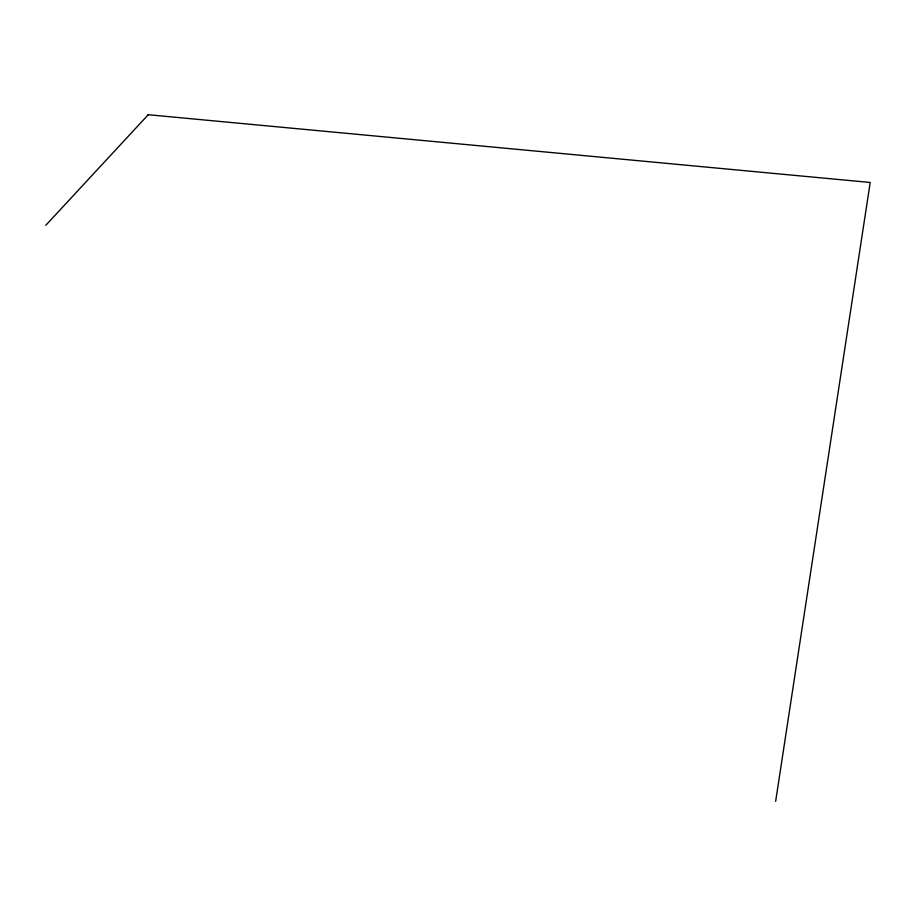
<?xml version="1.0" encoding="UTF-8"?>
<svg xmlns="http://www.w3.org/2000/svg" width="916" height="916" viewBox="0 0 916 916"><rect width="100%" height="100%" fill="white"/><g stroke="black" fill="none" stroke-linecap="round" stroke-linejoin="round"><path stroke-width="1.37" d="M775.646 801.351L870.2 182.467L147.602 114.66M45.8 225.29L148.323 114.649"/></g></svg>
